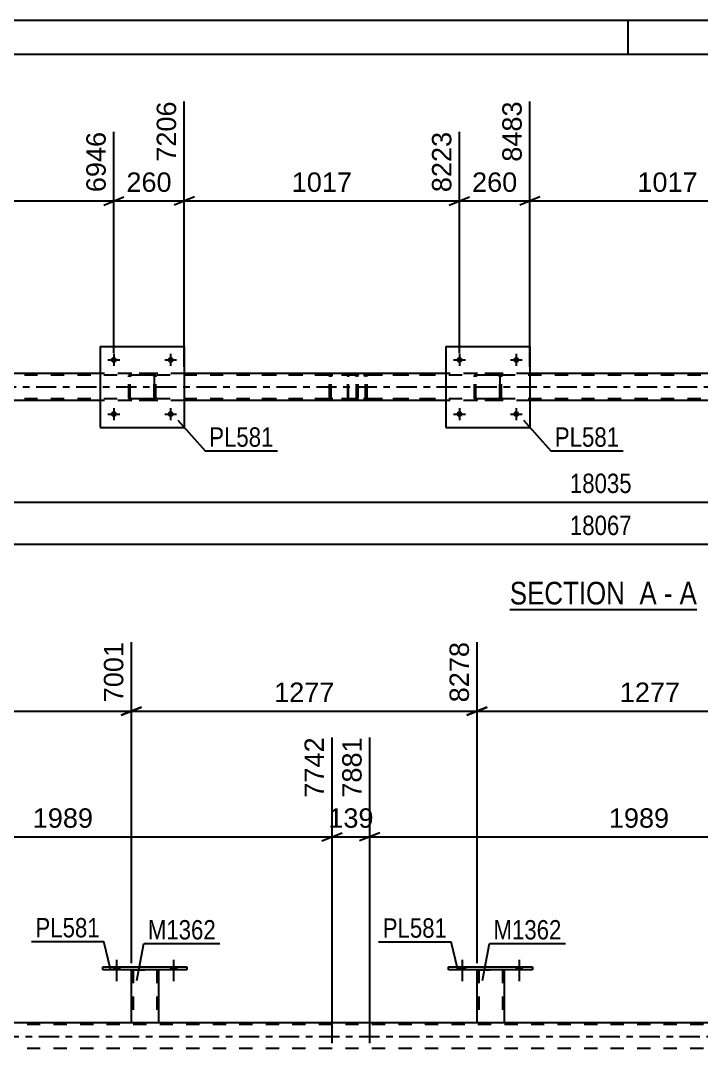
# Model space of a CAD drawing. Header units: millimetres. Extents: x 0 to 841, y 0 to 594.
# Drawn here: x 331.2 to 431.8, y 442.1 to 594 of the extents above; entities that cross this region are included whole.
import ezdxf

# ---------------------------------------------------------------- set-up
doc = ezdxf.new("R2010")
doc.units = ezdxf.units.MM
doc.linetypes.add('DXK_LINE_DOT2', pattern=[3.9198, 1.9599, -1.9599])
doc.linetypes.add('DXK_LINE_DOT3', pattern=[5.9187, 2.979, -0.9799, 0.9799, -0.9799])
doc.styles.add('Arial', font='arial.ttf', dxfattribs={"height": 0.2})
doc.styles.add('Arial Narrow', font='ARIALN.TTF', dxfattribs={"height": 0.2})

# ---------------------------------------------------------------- blocks, each defined once
blk = doc.blocks.new('Unknown-717034159-1133')
at = {"color": 5, "linetype": 'Continuous'}
for p, q in [((841, 594), (0, 594)), ((421, 589), (421, 594)), ((836, 589), (5, 589))]:
    blk.add_line(p, q, dxfattribs=at)
blk = doc.blocks.new('Unknown-717034159-11 - 5309')
at = {"color": 6, "linetype": 'Continuous'}
blk.add_line((403.52, 506.97), (431.17, 506.97), dxfattribs=at)
at = {"color": 0, "linetype": 'Continuous'}
for points in [[(421.63, 507.72), (421.63, 511.22), (403.52, 511.22), (403.52, 507.72)], [(425.24, 507.72), (425.24, 511.22), (422.68, 511.22), (422.68, 507.72)], [(427.56, 507.72), (427.56, 511.22), (426.29, 511.22), (426.29, 507.72)], [(431.17, 507.72), (431.17, 511.22), (428.61, 511.22), (428.61, 507.72)]]:
    blk.add_wipeout(points, dxfattribs=at)
at = {"color": 7, "linetype": 'Continuous', "style": 'Arial Narrow'}
for s, p in [('SECTION ', (403.52, 507.72)), ('A', (422.68, 507.72)), ('A', (428.61, 507.72)), ('-', (426.29, 507.72))]:
    blk.add_text(s, height=3.34, dxfattribs=at).set_placement(p)
blk = doc.blocks.new('Part-717034159-5442 - 5309')
at = {"color": 2, "linetype": 'Continuous'}
for p, q in [((394.08, 545.85), (394.08, 533.85)), ((394.08, 545.85), (406.48, 545.85)), ((406.48, 545.85), (406.48, 533.85)), ((394.08, 533.85), (406.48, 533.85))]:
    blk.add_line(p, q, dxfattribs=at)
blk = doc.blocks.new('Part-717034159-5450 - 5309')
at = {"color": 2, "linetype": 'Continuous'}
for p, q in [((343, 545.85), (343, 533.85)), ((343, 545.85), (355.4, 545.85)), ((355.4, 545.85), (355.4, 533.85)), ((343, 533.85), (355.4, 533.85))]:
    blk.add_line(p, q, dxfattribs=at)
blk = doc.blocks.new('Bolt-717034159-5335 - 5309')
at = {"linetype": 'Continuous'}
for points in [[(396.52, 543.85, -1), (395.64, 543.85, -1)], [(404.92, 543.85, -1), (404.04, 543.85, -1)]]:
    blk.add_hatch(color=1, dxfattribs=at).paths.add_polyline_path(points)
at = {"color": 1, "linetype": 'Continuous'}
for p, q in [((395.2, 543.85), (396.96, 543.85)), ((396.08, 544.73), (396.08, 542.97)), ((403.6, 543.85), (405.36, 543.85)), ((404.48, 544.73), (404.48, 542.97))]:
    blk.add_line(p, q, dxfattribs=at)
blk = doc.blocks.new('Bolt-717034159-5336 - 5309')
at = {"linetype": 'Continuous'}
for points in [[(396.52, 535.85, -1), (395.64, 535.85, -1)], [(404.92, 535.85, -1), (404.04, 535.85, -1)]]:
    blk.add_hatch(color=1, dxfattribs=at).paths.add_polyline_path(points)
at = {"color": 1, "linetype": 'Continuous'}
for p, q in [((396.08, 536.73), (396.08, 534.97)), ((404.48, 536.73), (404.48, 534.97)), ((395.2, 535.85), (396.96, 535.85)), ((403.6, 535.85), (405.36, 535.85))]:
    blk.add_line(p, q, dxfattribs=at)
blk = doc.blocks.new('Bolt-717034159-5337 - 5309')
at = {"linetype": 'Continuous'}
for points in [[(345.44, 543.85, -1), (344.56, 543.85, -1)], [(353.84, 543.85, -1), (352.96, 543.85, -1)]]:
    blk.add_hatch(color=1, dxfattribs=at).paths.add_polyline_path(points)
at = {"color": 1, "linetype": 'Continuous'}
for p, q in [((344.12, 543.85), (345.88, 543.85)), ((345, 544.73), (345, 542.97)), ((352.52, 543.85), (354.28, 543.85)), ((353.4, 544.73), (353.4, 542.97))]:
    blk.add_line(p, q, dxfattribs=at)
blk = doc.blocks.new('Bolt-717034159-5338 - 5309')
at = {"linetype": 'Continuous'}
for points in [[(345.44, 535.85, -1), (344.56, 535.85, -1)], [(353.84, 535.85, -1), (352.96, 535.85, -1)]]:
    blk.add_hatch(color=1, dxfattribs=at).paths.add_polyline_path(points)
at = {"color": 1, "linetype": 'Continuous'}
for p, q in [((345, 536.73), (345, 534.97)), ((353.4, 536.73), (353.4, 534.97)), ((344.12, 535.85), (345.88, 535.85)), ((352.52, 535.85), (354.28, 535.85))]:
    blk.add_line(p, q, dxfattribs=at)
blk = doc.blocks.new('Part-717034159-5445 - 5309')
at = {"color": 7, "linetype": 'DXK_LINE_DOT2'}
for p, q in [((398.28, 541.37), (398.32, 541.56)), ((398.32, 541.56), (398.28, 541.37)), ((398.28, 538.33), (398.28, 541.37)), ((398.28, 538.33), (398.28, 541.37)), ((398.52, 541.37), (398.54, 541.46)), ((398.52, 538.33), (398.52, 541.37)), ((398.52, 538.33), (398.52, 541.37)), ((398.54, 541.46), (398.59, 541.54)), ((398.58, 541.82), (398.76, 541.85)), ((398.76, 541.85), (398.58, 541.82)), ((398.59, 541.54), (398.67, 541.59)), ((398.67, 541.59), (398.76, 541.61)), ((401.8, 541.85), (398.76, 541.85)), ((401.8, 541.61), (398.76, 541.61)), ((401.8, 541.85), (401.98, 541.82)), ((401.98, 541.82), (401.8, 541.85)), ((401.8, 541.61), (401.89, 541.59)), ((401.89, 541.59), (401.97, 541.54)), ((401.97, 541.54), (402.02, 541.46)), ((402.02, 541.46), (402.04, 541.37)), ((402.04, 538.33), (402.04, 541.37)), ((402.04, 541.37), (402.04, 538.33)), ((402.24, 541.56), (402.28, 541.37)), ((402.28, 541.37), (402.24, 541.56)), ((402.28, 538.33), (402.28, 541.37)), ((402.28, 538.33), (402.28, 541.37)), ((398.32, 538.15), (398.28, 538.33)), ((398.28, 538.33), (398.32, 538.15)), ((398.54, 538.24), (398.52, 538.33)), ((398.59, 538.16), (398.54, 538.24)), ((398.76, 537.85), (398.58, 537.89)), ((398.58, 537.89), (398.76, 537.85)), ((398.67, 538.11), (398.59, 538.16)), ((398.76, 538.09), (398.67, 538.11)), ((401.8, 538.09), (398.76, 538.09)), ((401.8, 537.85), (398.76, 537.85)), ((401.89, 538.11), (401.8, 538.09)), ((401.98, 537.89), (401.8, 537.85)), ((401.8, 537.85), (401.98, 537.89)), ((401.97, 538.16), (401.89, 538.11)), ((402.02, 538.24), (401.97, 538.16)), ((402.04, 538.33), (402.02, 538.24)), ((402.28, 538.33), (402.24, 538.15)), ((402.24, 538.15), (402.28, 538.33))]:
    blk.add_line(p, q, dxfattribs=at)
at = {"color": 7, "linetype": 'DXK_LINE_DOT3'}
blk.add_line((400.28, 539.85), (400.28, 539.85), dxfattribs=at)
at = {"color": 7, "linetype": 'DXK_LINE_DOT2'}
for centre, start, end in [((398.76, 541.37), 112.5, 157.5), ((398.76, 541.37), 112.5, 157.5), ((401.8, 541.37), 22.5, 67.5), ((401.8, 541.37), 22.5, 67.5), ((398.76, 538.33), 202.5, 247.5), ((398.76, 538.33), 202.5, 247.5), ((401.8, 538.33), 292.5, 337.5), ((401.8, 538.33), 292.5, 337.5)]:
    blk.add_arc(centre, 0.48, start, end, dxfattribs=at)
blk = doc.blocks.new('Part-717034159-5453 - 5309')
at = {"color": 7, "linetype": 'DXK_LINE_DOT2'}
for p, q in [((347.2, 541.37), (347.24, 541.56)), ((347.24, 541.56), (347.2, 541.37)), ((347.2, 538.33), (347.2, 541.37)), ((347.2, 538.33), (347.2, 541.37)), ((347.44, 541.37), (347.46, 541.46)), ((347.44, 538.33), (347.44, 541.37)), ((347.44, 538.33), (347.44, 541.37)), ((347.46, 541.46), (347.51, 541.54)), ((347.5, 541.82), (347.68, 541.85)), ((347.68, 541.85), (347.5, 541.82)), ((347.51, 541.54), (347.59, 541.59)), ((347.59, 541.59), (347.68, 541.61)), ((350.72, 541.85), (347.68, 541.85)), ((350.72, 541.61), (347.68, 541.61)), ((350.72, 541.85), (350.9, 541.82)), ((350.9, 541.82), (350.72, 541.85)), ((350.72, 541.61), (350.81, 541.59)), ((350.81, 541.59), (350.89, 541.54)), ((350.89, 541.54), (350.94, 541.46)), ((350.94, 541.46), (350.96, 541.37)), ((350.96, 538.33), (350.96, 541.37)), ((350.96, 541.37), (350.96, 538.33)), ((351.16, 541.56), (351.2, 541.37)), ((351.2, 541.37), (351.16, 541.56)), ((351.2, 538.33), (351.2, 541.37)), ((351.2, 538.33), (351.2, 541.37)), ((347.24, 538.15), (347.2, 538.33)), ((347.2, 538.33), (347.24, 538.15)), ((347.46, 538.24), (347.44, 538.33)), ((347.51, 538.16), (347.46, 538.24)), ((347.68, 537.85), (347.5, 537.89)), ((347.5, 537.89), (347.68, 537.85)), ((347.59, 538.11), (347.51, 538.16)), ((347.68, 538.09), (347.59, 538.11)), ((350.72, 538.09), (347.68, 538.09)), ((350.72, 537.85), (347.68, 537.85)), ((350.81, 538.11), (350.72, 538.09)), ((350.9, 537.89), (350.72, 537.85)), ((350.72, 537.85), (350.9, 537.89)), ((350.89, 538.16), (350.81, 538.11)), ((350.94, 538.24), (350.89, 538.16)), ((350.96, 538.33), (350.94, 538.24)), ((351.2, 538.33), (351.16, 538.15)), ((351.16, 538.15), (351.2, 538.33))]:
    blk.add_line(p, q, dxfattribs=at)
at = {"color": 7, "linetype": 'DXK_LINE_DOT3'}
blk.add_line((349.2, 539.85), (349.2, 539.85), dxfattribs=at)
at = {"color": 7, "linetype": 'DXK_LINE_DOT2'}
for centre, start, end in [((347.68, 541.37), 112.5, 157.5), ((347.68, 541.37), 112.5, 157.5), ((350.72, 541.37), 22.5, 67.5), ((350.72, 541.37), 22.5, 67.5), ((347.68, 538.33), 202.5, 247.5), ((347.68, 538.33), 202.5, 247.5), ((350.72, 538.33), 292.5, 337.5), ((350.72, 538.33), 292.5, 337.5)]:
    blk.add_arc(centre, 0.48, start, end, dxfattribs=at)
blk = doc.blocks.new('Part-717034159-5467 - 5309')
at = {"color": 7, "linetype": 'DXK_LINE_DOT2'}
for p, q in [((380.6, 541.85), (365.46, 541.85)), ((380.6, 541.61), (365.46, 541.61)), ((376.89, 541.54), (376.85, 541.37)), ((376.85, 538.33), (376.85, 541.37)), ((376.89, 541.56), (376.89, 541.54)), ((377.1, 541.37), (377.12, 541.47)), ((377.1, 538.33), (377.1, 541.37)), ((377.12, 541.47), (377.18, 541.54)), ((377.36, 541.85), (377.16, 541.82)), ((377.18, 541.54), (377.26, 541.6)), ((377.26, 541.6), (377.36, 541.61)), ((380.79, 541.82), (380.6, 541.85)), ((380.6, 541.61), (380.69, 541.6)), ((380.69, 541.6), (380.78, 541.54)), ((380.78, 541.54), (380.83, 541.47)), ((380.83, 541.47), (380.85, 541.37)), ((380.85, 538.33), (380.85, 541.37)), ((381.07, 541.54), (381.07, 541.56)), ((381.11, 541.37), (381.07, 541.54)), ((381.11, 538.33), (381.11, 541.37)), ((380.6, 538.09), (365.46, 538.09)), ((380.6, 537.85), (365.46, 537.85)), ((376.85, 538.33), (376.89, 538.15)), ((377.12, 538.24), (377.1, 538.33)), ((377.18, 538.16), (377.12, 538.24)), ((377.16, 537.89), (377.36, 537.85)), ((377.26, 538.11), (377.18, 538.16)), ((377.36, 538.09), (377.26, 538.11)), ((380.69, 538.11), (380.6, 538.09)), ((380.6, 537.85), (380.79, 537.89)), ((380.78, 538.16), (380.69, 538.11)), ((380.83, 538.24), (380.78, 538.16)), ((380.85, 538.33), (380.83, 538.24)), ((381.07, 538.15), (381.11, 538.33))]:
    blk.add_line(p, q, dxfattribs=at)
for centre, start, end in [((377.34, 541.35), 110.7583, 155.68), ((380.61, 541.35), 24.32, 69.2417), ((377.34, 538.35), 204.32, 249.2417), ((380.61, 538.35), 290.7583, 335.68)]:
    blk.add_arc(centre, 0.496, start, end, dxfattribs=at)
blk = doc.blocks.new('Part-717034159-5477 - 5309')
at = {"color": 7, "linetype": 'DXK_LINE_DOT2'}
for p, q in [((379.58, 541.56), (379.56, 541.37)), ((379.56, 538.33), (379.56, 541.37)), ((379.64, 541.71), (379.58, 541.56)), ((379.73, 541.82), (379.64, 541.71)), ((379.69, 541.37), (379.7, 541.47)), ((379.69, 538.33), (379.69, 541.37)), ((379.7, 541.47), (379.73, 541.54)), ((379.83, 541.85), (379.73, 541.82)), ((379.73, 541.54), (379.78, 541.6)), ((379.78, 541.6), (379.83, 541.61)), ((392.11, 541.85), (379.83, 541.85)), ((392.11, 541.61), (379.83, 541.61)), ((381.11, 541.85), (381.11, 541.61)), ((382.11, 541.82), (381.92, 541.85)), ((381.92, 541.61), (382.02, 541.6)), ((382.02, 541.6), (382.1, 541.54)), ((382.1, 541.54), (382.15, 541.47)), ((382.15, 541.47), (382.17, 541.37)), ((382.17, 538.33), (382.17, 541.37)), ((382.39, 541.54), (382.39, 541.56)), ((382.42, 541.37), (382.39, 541.54)), ((382.42, 538.33), (382.42, 541.37)), ((379.56, 538.33), (379.58, 538.15)), ((379.58, 538.15), (379.64, 537.99)), ((379.64, 537.99), (379.73, 537.89)), ((379.7, 538.24), (379.69, 538.33)), ((379.73, 538.16), (379.7, 538.24)), ((379.78, 538.11), (379.73, 538.16)), ((379.73, 537.89), (379.83, 537.85)), ((379.83, 538.09), (379.78, 538.11)), ((392.11, 538.09), (379.83, 538.09)), ((392.11, 537.85), (379.83, 537.85)), ((381.11, 537.85), (381.11, 538.09)), ((382.02, 538.11), (381.92, 538.09)), ((381.92, 537.85), (382.11, 537.89)), ((382.1, 538.16), (382.02, 538.11)), ((382.15, 538.24), (382.1, 538.16)), ((382.17, 538.33), (382.15, 538.24)), ((382.39, 538.15), (382.42, 538.33))]:
    blk.add_line(p, q, dxfattribs=at)
for centre, start, end in [((381.94, 541.36), 23.8494, 68.8059), ((381.94, 538.35), 291.1941, 336.1506)]:
    blk.add_arc(centre, 0.492, start, end, dxfattribs=at)
blk = doc.blocks.new('Part-717034159-5552 - 5309')
at = {"color": 7, "linetype": 'DXK_LINE_DOT2'}
for p, q in [((729.64, 541.61), (67.18, 541.61)), ((355.4, 541.85), (343, 541.85)), ((406.48, 541.85), (394.08, 541.85)), ((729.64, 538.09), (67.18, 538.09)), ((355.4, 537.85), (343, 537.85)), ((406.48, 537.85), (394.08, 537.85))]:
    blk.add_line(p, q, dxfattribs=at)
at = {"color": 2, "linetype": 'Continuous'}
for p, q in [((343, 541.85), (304.32, 541.85)), ((394.08, 541.85), (355.4, 541.85)), ((445.16, 541.85), (406.48, 541.85)), ((343, 537.85), (304.32, 537.85)), ((394.08, 537.85), (355.4, 537.85)), ((445.16, 537.85), (406.48, 537.85))]:
    blk.add_line(p, q, dxfattribs=at)
at = {"color": 7, "linetype": 'DXK_LINE_DOT3'}
blk.add_line((67.18, 539.85), (729.64, 539.85), dxfattribs=at)
blk = doc.blocks.new('Bolt-717034159-3585 - 3558')
at = {"linetype": 'Continuous'}
for points in [[(396.04, 453.71), (396.92, 453.71), (396.92, 454.19), (396.04, 454.19)], [(404.44, 453.71), (405.32, 453.71), (405.32, 454.19), (404.44, 454.19)]]:
    blk.add_hatch(color=1, dxfattribs=at).paths.add_polyline_path(points)
at = {"color": 1, "linetype": 'Continuous'}
for p, q in [((396.04, 454.19), (396.04, 453.71)), ((396.48, 455.19), (396.48, 452.07)), ((396.92, 454.19), (396.92, 453.71)), ((404.44, 454.19), (404.44, 453.71)), ((404.88, 455.19), (404.88, 452.07)), ((405.32, 454.19), (405.32, 453.71))]:
    blk.add_line(p, q, dxfattribs=at)
blk = doc.blocks.new('Bolt-717034159-3584 - 3558')
at = {"linetype": 'Continuous'}
for points in [[(396.04, 453.71), (396.92, 453.71), (396.92, 454.19), (396.04, 454.19)], [(404.44, 453.71), (405.32, 453.71), (405.32, 454.19), (404.44, 454.19)]]:
    blk.add_hatch(color=1, dxfattribs=at).paths.add_polyline_path(points)
at = {"color": 1, "linetype": 'Continuous'}
for p, q in [((396.04, 454.19), (396.04, 453.71)), ((396.48, 455.19), (396.48, 452.07)), ((396.92, 454.19), (396.92, 453.71)), ((404.44, 454.19), (404.44, 453.71)), ((404.88, 455.19), (404.88, 452.07)), ((405.32, 454.19), (405.32, 453.71))]:
    blk.add_line(p, q, dxfattribs=at)
blk = doc.blocks.new('Bolt-717034159-3586 - 3558')
at = {"linetype": 'Continuous'}
for points in [[(344.96, 453.71), (345.84, 453.71), (345.84, 454.19), (344.96, 454.19)], [(353.36, 453.71), (354.24, 453.71), (354.24, 454.19), (353.36, 454.19)]]:
    blk.add_hatch(color=1, dxfattribs=at).paths.add_polyline_path(points)
at = {"color": 1, "linetype": 'Continuous'}
for p, q in [((344.96, 454.19), (344.96, 453.71)), ((345.4, 455.19), (345.4, 452.07)), ((345.84, 454.19), (345.84, 453.71)), ((353.36, 454.19), (353.36, 453.71)), ((353.8, 455.19), (353.8, 452.07)), ((354.24, 454.19), (354.24, 453.71))]:
    blk.add_line(p, q, dxfattribs=at)
blk = doc.blocks.new('Bolt-717034159-3587 - 3558')
at = {"linetype": 'Continuous'}
for points in [[(344.96, 453.71), (345.84, 453.71), (345.84, 454.19), (344.96, 454.19)], [(353.36, 453.71), (354.24, 453.71), (354.24, 454.19), (353.36, 454.19)]]:
    blk.add_hatch(color=1, dxfattribs=at).paths.add_polyline_path(points)
at = {"color": 1, "linetype": 'Continuous'}
for p, q in [((344.96, 454.19), (344.96, 453.71)), ((345.4, 455.19), (345.4, 452.07)), ((345.84, 454.19), (345.84, 453.71)), ((353.36, 454.19), (353.36, 453.71)), ((353.8, 455.19), (353.8, 452.07)), ((354.24, 454.19), (354.24, 453.71))]:
    blk.add_line(p, q, dxfattribs=at)
blk = doc.blocks.new('Part-717034159-3733 - 3558')
at = {"color": 2, "linetype": 'Continuous'}
for p, q in [((394.48, 453.71), (394.48, 454.19)), ((394.48, 454.19), (406.88, 454.19)), ((406.88, 454.19), (406.88, 453.71)), ((406.88, 453.71), (394.48, 453.71))]:
    blk.add_line(p, q, dxfattribs=at)
blk = doc.blocks.new('Part-717034159-3738 - 3558')
at = {"color": 2, "linetype": 'Continuous'}
for p, q in [((398.68, 445.87), (398.68, 453.71)), ((402.68, 453.71), (402.68, 445.87)), ((402.64, 445.87), (398.68, 445.87)), ((402.68, 445.87), (402.64, 445.87))]:
    blk.add_line(p, q, dxfattribs=at)
at = {"color": 7, "linetype": 'DXK_LINE_DOT2'}
for p, q in [((398.68, 453.71), (402.68, 453.71)), ((398.68, 453.71), (398.68, 453.71)), ((398.68, 453.71), (398.68, 453.71)), ((398.92, 453.71), (398.92, 445.87)), ((402.44, 453.71), (402.44, 445.87)), ((402.68, 453.71), (402.68, 453.71)), ((402.68, 453.71), (402.68, 453.71)), ((402.42, 445.87), (402.44, 445.87))]:
    blk.add_line(p, q, dxfattribs=at)
blk = doc.blocks.new('Part-717034159-3743 - 3558')
at = {"color": 2, "linetype": 'Continuous'}
for p, q in [((343.4, 453.71), (343.4, 454.19)), ((343.4, 454.19), (355.8, 454.19)), ((355.8, 454.19), (355.8, 453.71)), ((355.8, 453.71), (343.4, 453.71))]:
    blk.add_line(p, q, dxfattribs=at)
blk = doc.blocks.new('Part-717034159-3748 - 3558')
at = {"color": 2, "linetype": 'Continuous'}
for p, q in [((347.6, 445.87), (347.6, 453.71)), ((351.6, 453.71), (351.6, 445.87)), ((351.56, 445.87), (347.6, 445.87)), ((351.6, 445.87), (351.56, 445.87))]:
    blk.add_line(p, q, dxfattribs=at)
at = {"color": 7, "linetype": 'DXK_LINE_DOT2'}
for p, q in [((347.6, 453.71), (351.6, 453.71)), ((347.6, 453.71), (347.6, 453.71)), ((347.6, 453.71), (347.6, 453.71)), ((347.84, 453.71), (347.84, 445.87)), ((351.36, 453.71), (351.36, 445.87)), ((351.6, 453.71), (351.6, 453.71)), ((351.6, 453.71), (351.6, 453.71)), ((351.34, 445.87), (351.36, 445.87))]:
    blk.add_line(p, q, dxfattribs=at)
blk = doc.blocks.new('Part-717034159-3805 - 3558')
at = {"color": 7, "linetype": 'DXK_LINE_DOT2'}
for p, q in [((730.04, 445.63), (67.58, 445.63)), ((351.6, 445.87), (347.6, 445.87)), ((402.68, 445.87), (398.68, 445.87)), ((730.04, 442.11), (67.58, 442.11))]:
    blk.add_line(p, q, dxfattribs=at)
at = {"color": 2, "linetype": 'Continuous'}
for p, q in [((347.6, 445.87), (300.52, 445.87)), ((398.68, 445.87), (351.6, 445.87)), ((449.76, 445.87), (402.68, 445.87))]:
    blk.add_line(p, q, dxfattribs=at)
at = {"color": 7, "linetype": 'DXK_LINE_DOT3'}
blk.add_line((67.58, 443.87), (730.04, 443.87), dxfattribs=at)
blk = doc.blocks.new('StraightDimension-717034159-6174 - 5309')
at = {"color": 7, "linetype": 'Continuous'}
blk.add_line((66.54, 516.62), (767.4, 516.62), dxfattribs=at)
at = {"color": 0}
blk.add_wipeout([(422.14, 517.37), (422.14, 521.57), (411.8, 521.57), (411.8, 517.37)], dxfattribs=at)
at = {"color": 3, "style": 'Arial Narrow'}
blk.add_text('18067', height=2.863, dxfattribs=at).set_placement((412.4, 517.97))
blk = doc.blocks.new('StraightDimension-717034159-5912 - 5309')
at = {"color": 7, "linetype": 'Continuous'}
for p, q in [((406.48, 542.85), (406.48, 582.04)), ((447.16, 544.85), (447.16, 577.54)), ((407.98, 567.94), (404.98, 566.74)), ((406.48, 567.34), (447.16, 567.34)), ((445.66, 566.74), (448.66, 567.94))]:
    blk.add_line(p, q, dxfattribs=at)
at = {"color": 0, "linetype": 'Continuous'}
blk.add_wipeout([(446.56, 578.14), (442.36, 578.14), (442.36, 568.04), (446.56, 568.04)], dxfattribs=at)
at = {"color": 0}
blk.add_wipeout([(431.87, 568.09), (431.87, 572.29), (421.77, 572.29), (421.77, 568.09)], dxfattribs=at)
at = {"color": 3, "linetype": 'Continuous', "style": 'Arial'}
blk.add_text('9500', height=2.865, rotation=90.0002, dxfattribs=at).set_placement((445.96, 568.64))
at = {"color": 3, "style": 'Arial'}
blk.add_text('1017', height=2.865, dxfattribs=at).set_placement((422.37, 568.69))
blk = doc.blocks.new('StraightDimension-717034159-5930 - 5309')
at = {"color": 7, "linetype": 'Continuous'}
for p, q in [((406.48, 542.85), (406.48, 582.04)), ((396.08, 544.85), (396.08, 577.54)), ((394.58, 566.74), (397.58, 567.94)), ((396.08, 567.34), (406.48, 567.34)), ((407.98, 567.94), (404.98, 566.74))]:
    blk.add_line(p, q, dxfattribs=at)
at = {"color": 0}
blk.add_wipeout([(405.21, 568.09), (405.21, 572.29), (397.34, 572.29), (397.34, 568.09)], dxfattribs=at)
at = {"color": 3, "style": 'Arial'}
blk.add_text('260', height=2.865, dxfattribs=at).set_placement((397.94, 568.69))
at = {"color": 0, "linetype": 'Continuous'}
blk.add_wipeout([(405.88, 582.64), (401.68, 582.64), (401.68, 572.54), (405.88, 572.54)], dxfattribs=at)
at = {"color": 3, "linetype": 'Continuous', "style": 'Arial'}
blk.add_text('8483', height=2.865, rotation=90.0002, dxfattribs=at).set_placement((405.28, 573.14))
blk = doc.blocks.new('StraightDimension-717034159-5948 - 5309')
at = {"color": 7, "linetype": 'Continuous'}
for p, q in [((355.4, 542.85), (355.4, 582.04)), ((396.08, 544.85), (396.08, 577.54)), ((356.9, 567.94), (353.9, 566.74)), ((355.4, 567.34), (396.08, 567.34)), ((394.58, 566.74), (397.58, 567.94))]:
    blk.add_line(p, q, dxfattribs=at)
at = {"color": 0, "linetype": 'Continuous'}
blk.add_wipeout([(395.48, 578.14), (391.28, 578.14), (391.28, 568.04), (395.48, 568.04)], dxfattribs=at)
at = {"color": 0}
blk.add_wipeout([(380.79, 568.09), (380.79, 572.29), (370.69, 572.29), (370.69, 568.09)], dxfattribs=at)
at = {"color": 3, "linetype": 'Continuous', "style": 'Arial'}
blk.add_text('8223', height=2.865, rotation=90.0002, dxfattribs=at).set_placement((394.88, 568.64))
at = {"color": 3, "style": 'Arial'}
blk.add_text('1017', height=2.865, dxfattribs=at).set_placement((371.29, 568.69))
blk = doc.blocks.new('StraightDimension-717034159-5966 - 5309')
at = {"color": 7, "linetype": 'Continuous'}
for p, q in [((355.4, 542.85), (355.4, 582.04)), ((345, 544.85), (345, 577.54)), ((343.5, 566.74), (346.5, 567.94)), ((345, 567.34), (355.4, 567.34)), ((356.9, 567.94), (353.9, 566.74))]:
    blk.add_line(p, q, dxfattribs=at)
at = {"color": 0}
blk.add_wipeout([(354.13, 568.09), (354.13, 572.29), (346.26, 572.29), (346.26, 568.09)], dxfattribs=at)
at = {"color": 3, "style": 'Arial'}
blk.add_text('260', height=2.865, dxfattribs=at).set_placement((346.86, 568.69))
at = {"color": 0, "linetype": 'Continuous'}
blk.add_wipeout([(354.8, 582.64), (350.6, 582.64), (350.6, 572.54), (354.8, 572.54)], dxfattribs=at)
at = {"color": 3, "linetype": 'Continuous', "style": 'Arial'}
blk.add_text('7206', height=2.865, rotation=90.0002, dxfattribs=at).set_placement((354.2, 573.14))
blk = doc.blocks.new('StraightDimension-717034159-5984 - 5309')
at = {"color": 7, "linetype": 'Continuous'}
for p, q in [((304.32, 542.85), (304.32, 582.04)), ((345, 544.85), (345, 577.54)), ((305.82, 567.94), (302.82, 566.74)), ((304.32, 567.34), (345, 567.34)), ((343.5, 566.74), (346.5, 567.94))]:
    blk.add_line(p, q, dxfattribs=at)
at = {"color": 0, "linetype": 'Continuous'}
blk.add_wipeout([(344.4, 578.14), (340.2, 578.14), (340.2, 568.04), (344.4, 568.04)], dxfattribs=at)
at = {"color": 0}
blk.add_wipeout([(329.71, 568.09), (329.71, 572.29), (319.61, 572.29), (319.61, 568.09)], dxfattribs=at)
at = {"color": 3, "linetype": 'Continuous', "style": 'Arial'}
blk.add_text('6946', height=2.865, rotation=90.0002, dxfattribs=at).set_placement((343.8, 568.64))
at = {"color": 3, "style": 'Arial'}
blk.add_text('1017', height=2.865, dxfattribs=at).set_placement((320.21, 568.69))
blk = doc.blocks.new('StraightDimension-717034159-6195 - 5309')
at = {"color": 7, "linetype": 'Continuous'}
blk.add_line((67.18, 522.83), (766.76, 522.83), dxfattribs=at)
at = {"color": 0}
blk.add_wipeout([(422.14, 523.58), (422.14, 527.78), (411.8, 527.78), (411.8, 523.58)], dxfattribs=at)
at = {"color": 3, "style": 'Arial Narrow'}
blk.add_text('18035', height=2.863, dxfattribs=at).set_placement((412.4, 524.18))
blk = doc.blocks.new('StraightDimension-717034159-4183 - 3558')
at = {"color": 7, "linetype": 'Continuous'}
for p, q in [((296.52, 454.71), (296.52, 502.15)), ((347.6, 454.71), (347.6, 502.15)), ((298.02, 492.56), (295.02, 491.36)), ((346.1, 491.36), (349.1, 492.56)), ((296.52, 491.96), (347.6, 491.96))]:
    blk.add_line(p, q, dxfattribs=at)
at = {"color": 0, "linetype": 'Continuous'}
blk.add_wipeout([(347, 502.75), (342.8, 502.75), (342.8, 492.66), (347, 492.66)], dxfattribs=at)
at = {"color": 0}
blk.add_wipeout([(327.11, 492.71), (327.11, 496.91), (317.01, 496.91), (317.01, 492.71)], dxfattribs=at)
at = {"color": 3, "linetype": 'Continuous', "style": 'Arial'}
blk.add_text('7001', height=2.865, rotation=90.0002, dxfattribs=at).set_placement((346.4, 493.26))
at = {"color": 3, "style": 'Arial'}
blk.add_text('1277', height=2.865, dxfattribs=at).set_placement((317.61, 493.31))
blk = doc.blocks.new('StraightDimension-717034159-4193 - 3558')
at = {"color": 7, "linetype": 'Continuous'}
for p, q in [((347.6, 454.71), (347.6, 502.15)), ((398.68, 454.71), (398.68, 502.15)), ((349.1, 492.56), (346.1, 491.36)), ((397.18, 491.36), (400.18, 492.56)), ((347.6, 491.96), (398.68, 491.96))]:
    blk.add_line(p, q, dxfattribs=at)
at = {"color": 0, "linetype": 'Continuous'}
blk.add_wipeout([(398.08, 502.75), (393.88, 502.75), (393.88, 492.66), (398.08, 492.66)], dxfattribs=at)
at = {"color": 0}
blk.add_wipeout([(378.19, 492.71), (378.19, 496.91), (368.09, 496.91), (368.09, 492.71)], dxfattribs=at)
at = {"color": 3, "linetype": 'Continuous', "style": 'Arial'}
blk.add_text('8278', height=2.865, rotation=90.0002, dxfattribs=at).set_placement((397.48, 493.26))
at = {"color": 3, "style": 'Arial'}
blk.add_text('1277', height=2.865, dxfattribs=at).set_placement((368.69, 493.31))
blk = doc.blocks.new('StraightDimension-717034159-4203 - 3558')
at = {"color": 7, "linetype": 'Continuous'}
for p, q in [((398.68, 454.71), (398.68, 502.15)), ((449.76, 454.71), (449.76, 502.15)), ((400.18, 492.56), (397.18, 491.36)), ((448.26, 491.36), (451.26, 492.56)), ((398.68, 491.96), (449.76, 491.96))]:
    blk.add_line(p, q, dxfattribs=at)
at = {"color": 0, "linetype": 'Continuous'}
blk.add_wipeout([(449.16, 502.75), (444.96, 502.75), (444.96, 492.66), (449.16, 492.66)], dxfattribs=at)
at = {"color": 0}
blk.add_wipeout([(429.27, 492.71), (429.27, 496.91), (419.17, 496.91), (419.17, 492.71)], dxfattribs=at)
at = {"color": 3, "linetype": 'Continuous', "style": 'Arial'}
blk.add_text('9555', height=2.865, rotation=90.0002, dxfattribs=at).set_placement((448.56, 493.26))
at = {"color": 3, "style": 'Arial'}
blk.add_text('1277', height=2.865, dxfattribs=at).set_placement((419.77, 493.31))
blk = doc.blocks.new('StraightDimension-717034159-4441 - 3558')
at = {"color": 7, "linetype": 'Continuous'}
for p, q in [((377.25, 442.87), (377.25, 488.06)), ((382.82, 442.87), (382.82, 488.06)), ((375.75, 472.77), (378.75, 473.97)), ((384.32, 473.97), (381.32, 472.77)), ((377.25, 473.37), (382.82, 473.37))]:
    blk.add_line(p, q, dxfattribs=at)
at = {"color": 0}
blk.add_wipeout([(383.97, 474.12), (383.97, 478.32), (376.1, 478.32), (376.1, 474.12)], dxfattribs=at)
at = {"color": 3, "style": 'Arial'}
blk.add_text('139', height=2.865, dxfattribs=at).set_placement((376.7, 474.72))
at = {"color": 0, "linetype": 'Continuous'}
blk.add_wipeout([(382.22, 488.66), (378.02, 488.66), (378.02, 478.57), (382.22, 478.57)], dxfattribs=at)
at = {"color": 3, "linetype": 'Continuous', "style": 'Arial'}
blk.add_text('7881', height=2.865, rotation=90.0002, dxfattribs=at).set_placement((381.62, 479.17))
blk = doc.blocks.new('StraightDimension-717034159-4461 - 3558')
at = {"color": 7, "linetype": 'Continuous'}
for p, q in [((382.82, 442.87), (382.82, 488.06)), ((462.38, 442.87), (462.38, 488.06)), ((384.32, 473.97), (381.32, 472.77)), ((460.88, 472.77), (463.88, 473.97)), ((382.82, 473.37), (462.38, 473.37))]:
    blk.add_line(p, q, dxfattribs=at)
at = {"color": 0, "linetype": 'Continuous'}
blk.add_wipeout([(461.78, 488.66), (457.58, 488.66), (457.58, 478.57), (461.78, 478.57)], dxfattribs=at)
at = {"color": 0}
blk.add_wipeout([(427.65, 474.12), (427.65, 478.32), (417.56, 478.32), (417.56, 474.12)], dxfattribs=at)
at = {"color": 3, "linetype": 'Continuous', "style": 'Arial'}
blk.add_text('9870', height=2.865, rotation=90.0002, dxfattribs=at).set_placement((461.18, 479.17))
at = {"color": 3, "style": 'Arial'}
blk.add_text('1989', height=2.865, dxfattribs=at).set_placement((418.16, 474.72))
blk = doc.blocks.new('StraightDimension-717034159-4714 - 3558')
at = {"color": 7, "linetype": 'Continuous'}
for p, q in [((297.69, 442.87), (297.69, 488.06)), ((377.25, 442.87), (377.25, 488.06)), ((299.19, 473.97), (296.19, 472.77)), ((375.75, 472.77), (378.75, 473.97)), ((297.69, 473.37), (377.25, 473.37))]:
    blk.add_line(p, q, dxfattribs=at)
at = {"color": 0, "linetype": 'Continuous'}
blk.add_wipeout([(376.65, 488.66), (372.45, 488.66), (372.45, 478.57), (376.65, 478.57)], dxfattribs=at)
at = {"color": 0}
blk.add_wipeout([(342.52, 474.12), (342.52, 478.32), (332.42, 478.32), (332.42, 474.12)], dxfattribs=at)
at = {"color": 3, "linetype": 'Continuous', "style": 'Arial'}
blk.add_text('7742', height=2.865, rotation=90.0002, dxfattribs=at).set_placement((376.05, 479.17))
at = {"color": 3, "style": 'Arial'}
blk.add_text('1989', height=2.865, dxfattribs=at).set_placement((333.02, 474.72))
blk = doc.blocks.new('Mark-717034159-5446 - 5309')
at = {"color": 0}
blk.add_wipeout([(368.61, 531.02), (368.61, 534.02), (359.1, 534.02), (359.1, 531.02)], dxfattribs=at)
blk.add_wipeout([(368.61, 531.02), (368.61, 534.02), (359.1, 534.02), (359.1, 531.02)], dxfattribs=at)
at = {"color": 30, "linetype": 'Continuous'}
for p, q in [((354.47, 534.95), (358.5, 530.42)), ((358.5, 530.42), (369.21, 530.42))]:
    blk.add_line(p, q, dxfattribs=at)
at = {"color": 3, "style": 'Arial Narrow'}
blk.add_text('PL581', height=2.863, dxfattribs=at).set_placement((359.1, 531.02))
blk = doc.blocks.new('Mark-717034159-5438 - 5309')
at = {"color": 0}
blk.add_wipeout([(419.69, 531.02), (419.69, 534.02), (410.18, 534.02), (410.18, 531.02)], dxfattribs=at)
blk.add_wipeout([(419.69, 531.02), (419.69, 534.02), (410.18, 534.02), (410.18, 531.02)], dxfattribs=at)
at = {"color": 30, "linetype": 'Continuous'}
for p, q in [((405.55, 534.95), (409.58, 530.42)), ((409.58, 530.42), (420.29, 530.42))]:
    blk.add_line(p, q, dxfattribs=at)
at = {"color": 3, "style": 'Arial Narrow'}
blk.add_text('PL581', height=2.863, dxfattribs=at).set_placement((410.18, 531.02))
blk = doc.blocks.new('Mark-717034159-3729 - 3558')
at = {"color": 0}
blk.add_wipeout([(394.24, 458.47), (394.24, 461.47), (384.74, 461.47), (384.74, 458.47)], dxfattribs=at)
blk.add_wipeout([(394.24, 458.47), (394.24, 461.47), (384.74, 461.47), (384.74, 458.47)], dxfattribs=at)
at = {"color": 30, "linetype": 'Continuous'}
for p in [(384.14, 457.87), (395.82, 453.76)]:
    blk.add_line(p, (394.84, 457.87), dxfattribs=at)
at = {"color": 3, "style": 'Arial Narrow'}
blk.add_text('PL581', height=2.863, dxfattribs=at).set_placement((384.74, 458.47))
blk = doc.blocks.new('Mark-717034159-3734 - 3558')
at = {"color": 0}
blk.add_wipeout([(411.16, 458.21), (411.16, 461.21), (401.11, 461.21), (401.11, 458.21)], dxfattribs=at)
blk.add_wipeout([(411.16, 458.21), (411.16, 461.21), (401.11, 461.21), (401.11, 458.21)], dxfattribs=at)
at = {"color": 30, "linetype": 'Continuous'}
for p, q in [((399.49, 452.13), (400.51, 457.61)), ((400.51, 457.61), (411.76, 457.61))]:
    blk.add_line(p, q, dxfattribs=at)
at = {"color": 3, "style": 'Arial Narrow'}
blk.add_text('M1362', height=2.863, dxfattribs=at).set_placement((401.11, 458.21))
blk = doc.blocks.new('Mark-717034159-3739 - 3558')
at = {"color": 0}
blk.add_wipeout([(342.92, 458.52), (342.92, 461.52), (333.42, 461.52), (333.42, 458.52)], dxfattribs=at)
blk.add_wipeout([(342.92, 458.52), (342.92, 461.52), (333.42, 461.52), (333.42, 458.52)], dxfattribs=at)
at = {"color": 30, "linetype": 'Continuous'}
for p in [(332.82, 457.92), (344.5, 453.81)]:
    blk.add_line(p, (343.52, 457.92), dxfattribs=at)
at = {"color": 3, "style": 'Arial Narrow'}
blk.add_text('PL581', height=2.863, dxfattribs=at).set_placement((333.42, 458.52))
blk = doc.blocks.new('Mark-717034159-3744 - 3558')
at = {"color": 0}
blk.add_wipeout([(360.08, 458.21), (360.08, 461.21), (350.03, 461.21), (350.03, 458.21)], dxfattribs=at)
blk.add_wipeout([(360.08, 458.21), (360.08, 461.21), (350.03, 461.21), (350.03, 458.21)], dxfattribs=at)
at = {"color": 30, "linetype": 'Continuous'}
for p, q in [((348.41, 452.13), (349.43, 457.61)), ((349.43, 457.61), (360.68, 457.61))]:
    blk.add_line(p, q, dxfattribs=at)
at = {"color": 3, "style": 'Arial Narrow'}
blk.add_text('M1362', height=2.863, dxfattribs=at).set_placement((350.03, 458.21))

msp = doc.modelspace()

# ---------------------------------------------------------------- block references
for name in ['Unknown-717034159-1133', 'Part-717034159-5450 - 5309', 'Part-717034159-5442 - 5309', 'Bolt-717034159-5337 - 5309', 'Bolt-717034159-5335 - 5309', 'Part-717034159-5552 - 5309', 'Part-717034159-5453 - 5309', 'Part-717034159-5467 - 5309', 'Part-717034159-5477 - 5309', 'Part-717034159-5445 - 5309', 'Bolt-717034159-5338 - 5309', 'Bolt-717034159-5336 - 5309', 'Part-717034159-3743 - 3558', 'Bolt-717034159-3586 - 3558', 'Bolt-717034159-3587 - 3558', 'Part-717034159-3733 - 3558', 'Bolt-717034159-3585 - 3558', 'Bolt-717034159-3584 - 3558', 'Part-717034159-3748 - 3558', 'Part-717034159-3738 - 3558', 'Part-717034159-3805 - 3558']:
    msp.add_blockref(name, (0, 0))

# ---------------------------------------------------------------- next in the draw order: block references
for name in ['StraightDimension-717034159-5912 - 5309', 'StraightDimension-717034159-6174 - 5309', 'Unknown-717034159-11 - 5309', 'StraightDimension-717034159-4183 - 3558']:
    msp.add_blockref(name, (0, 0))

# ---------------------------------------------------------------- next in the draw order: block references
for name in ['StraightDimension-717034159-5930 - 5309', 'StraightDimension-717034159-6195 - 5309', 'StraightDimension-717034159-4193 - 3558']:
    msp.add_blockref(name, (0, 0))

# ---------------------------------------------------------------- next in the draw order: block references
for name in ['StraightDimension-717034159-5948 - 5309', 'Mark-717034159-5446 - 5309', 'Mark-717034159-5438 - 5309', 'StraightDimension-717034159-4203 - 3558', 'StraightDimension-717034159-4441 - 3558']:
    msp.add_blockref(name, (0, 0))

# ---------------------------------------------------------------- next in the draw order: block references
for name in ['StraightDimension-717034159-5966 - 5309', 'StraightDimension-717034159-4714 - 3558', 'StraightDimension-717034159-4461 - 3558']:
    msp.add_blockref(name, (0, 0))

# ---------------------------------------------------------------- next in the draw order: block references
for name in ['StraightDimension-717034159-5984 - 5309', 'Mark-717034159-3739 - 3558', 'Mark-717034159-3744 - 3558', 'Mark-717034159-3729 - 3558', 'Mark-717034159-3734 - 3558']:
    msp.add_blockref(name, (0, 0))

doc.saveas('drawing.dxf')
